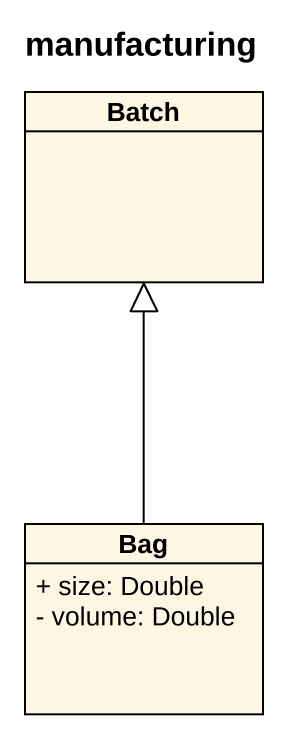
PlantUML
@startuml
title manufacturing
hide circle
hide empty members
skinparam classAttributeIconSize 0
class Batch
class Bag {
  + size: Double
  - volume: Double
}
Bag -up-|> Batch
@enduml
